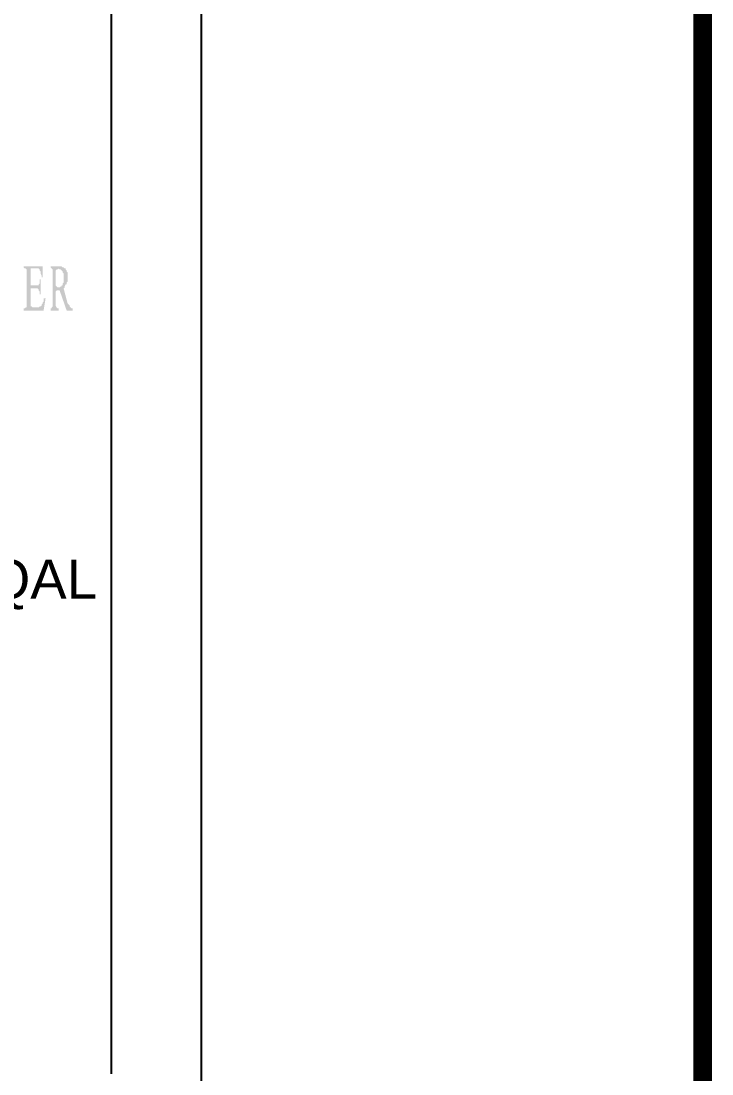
# Model space of a CAD drawing. Header units: millimetres. Extents: x 248233 to 259628, y -181361 to -174035.
# Drawn here: x 259588.8 to 259627.5, y -181174.4 to -181115.4 of the extents above; entities that cross this region are included whole.
import ezdxf

# ---------------------------------------------------------------- set-up
doc = ezdxf.new("R2010")
doc.units = ezdxf.units.MM
doc.header["$LTSCALE"] = 13
for name, color, linetype in [('1', 4, 'Continuous'), ('2', 3, 'Continuous'), ('PDF_Geometry', 7, 'Continuous')]:
    doc.layers.add(name, color=color, linetype=linetype)
doc.styles.add('Note Text (ANSI)', font='arial.ttf')

msp = doc.modelspace()

# ---------------------------------------------------------------- hatches: boundary and pattern name
at = {"layer": '2', "linetype": 'Continuous', "transparency": 33554559}
for points in [[(259590.01, -181129.187), (259588.943, -181129.187), (259588.943, -181129.244), (259588.999, -181129.3), (259589.055, -181129.3), (259589.785, -181129.3), (259589.841, -181129.356), (259589.841, -181129.412), (259589.897, -181129.468), (259589.897, -181129.524), (259589.897, -181129.581), (259589.954, -181129.693), (259589.954, -181129.805), (259590.01, -181129.805)], [(259589.055, -181129.3), (259589.111, -181129.356), (259589.111, -181129.412), (259589.111, -181131.378), (259589.111, -181131.434), (259589.111, -181131.49), (259589.055, -181131.49), (259589.504, -181131.49), (259589.448, -181131.49), (259589.392, -181131.434), (259589.336, -181131.434), (259589.336, -181131.378), (259589.336, -181130.423), (259589.729, -181130.423), (259589.336, -181130.255), (259589.336, -181129.3), (259589.785, -181129.3)], [(259590.965, -181129.187), (259590.459, -181129.187), (259590.459, -181129.244), (259590.515, -181129.3), (259590.571, -181129.356), (259590.571, -181129.412), (259590.571, -181131.434), (259590.515, -181131.49), (259590.515, -181131.546), (259590.459, -181131.546), (259590.459, -181131.659), (259590.908, -181131.659), (259590.908, -181131.546), (259590.852, -181131.546), (259590.796, -181131.49), (259590.74, -181131.378), (259590.74, -181130.592), (259590.796, -181130.535), (259590.852, -181130.535), (259590.908, -181130.535), (259590.965, -181130.535), (259591.189, -181130.423), (259590.908, -181130.367), (259590.852, -181130.367), (259590.796, -181130.311), (259590.74, -181130.255), (259590.74, -181129.412), (259590.796, -181129.356), (259590.852, -181129.356), (259590.908, -181129.3), (259591.302, -181129.3), (259591.245, -181129.3), (259591.189, -181129.244), (259591.133, -181129.244), (259591.077, -181129.187), (259591.021, -181129.187)], [(259591.302, -181129.3), (259590.908, -181129.3), (259590.965, -181129.356), (259591.021, -181129.356), (259591.077, -181129.412), (259591.133, -181129.468), (259591.133, -181129.524), (259591.189, -181129.581), (259591.189, -181129.637), (259591.189, -181129.749), (259591.189, -181129.861), (259591.189, -181129.918), (259591.189, -181129.974), (259591.189, -181130.086), (259591.133, -181130.142), (259591.133, -181130.198), (259591.133, -181130.255), (259591.077, -181130.255), (259591.077, -181130.311), (259591.021, -181130.311), (259590.965, -181130.367), (259590.908, -181130.367), (259591.189, -181130.423), (259591.245, -181130.367), (259591.245, -181130.311), (259591.302, -181130.198), (259591.358, -181130.198), (259591.358, -181130.142), (259591.358, -181130.086), (259591.414, -181130.03), (259591.414, -181129.974), (259591.414, -181129.861), (259591.414, -181129.805), (259591.414, -181129.749), (259591.414, -181129.693), (259591.414, -181129.581), (259591.414, -181129.524), (259591.358, -181129.468), (259591.358, -181129.412), (259591.302, -181129.356)], [(259589.897, -181129.918), (259589.841, -181129.918), (259589.841, -181130.03), (259589.841, -181130.142), (259589.785, -181130.198), (259589.785, -181130.255), (259589.729, -181130.255), (259589.336, -181130.255), (259589.729, -181130.423), (259589.785, -181130.479), (259589.785, -181130.535), (259589.841, -181130.592), (259589.841, -181130.704), (259589.841, -181130.76), (259589.897, -181130.76)], [(259591.189, -181130.423), (259590.965, -181130.535), (259591.358, -181131.659), (259591.695, -181131.659), (259591.695, -181131.546), (259591.639, -181131.546), (259591.583, -181131.49), (259591.526, -181131.434), (259591.526, -181131.378), (259591.47, -181131.322), (259591.414, -181131.266)], [(259590.066, -181130.985), (259590.066, -181131.041), (259590.066, -181131.153), (259590.01, -181131.209), (259590.01, -181131.266), (259589.954, -181131.322), (259589.954, -181131.378), (259589.898, -181131.434), (259589.841, -181131.434), (259589.785, -181131.49), (259589.729, -181131.49), (259589.673, -181131.49), (259589.561, -181131.49), (259589.504, -181131.49), (259589.055, -181131.49), (259588.999, -181131.546), (259588.943, -181131.546), (259588.943, -181131.659), (259590.066, -181131.659), (259590.178, -181130.985)]]:
    msp.add_hatch(color=256, dxfattribs=at).paths.add_polyline_path(points)

# ---------------------------------------------------------------- linework, layer by layer
at = {"layer": '1', "color": 0, "linetype": 'Continuous'}
msp.add_line((259627.004, -180945.005), (259627.004, -181294.025), dxfattribs=at)
at = {"layer": '1', "const_width": 1.05}
msp.add_lwpolyline([(259409.654, -180945.005), (259627.004, -180945.005), (259627.004, -181294.025), (259409.654, -181294.025), (259409.654, -180945.005), (259627.004, -180945.005)], dxfattribs=at)
at = {"layer": 'PDF_Geometry', "lineweight": 25}
for points in [[(259448.879, -181011.445), (259598.9, -181011.445), (259598.9, -181186.46), (259448.879, -181186.46), (259448.879, -181011.445)], [(259593.845, -181023.408), (259593.845, -181174.44)]]:
    msp.add_lwpolyline(points, dxfattribs=at)

# ---------------------------------------------------------------- texts
at = {"layer": '2', "linetype": 'Continuous', "insert": (259551.878, -181148.422), "char_height": 2.2, "attachment_point": 7, "style": 'Note Text (ANSI)'}
msp.add_mtext('{\\W0.9964;CBUC15080C100 OR EUQAL}', dxfattribs=at)

doc.saveas('drawing.dxf')
